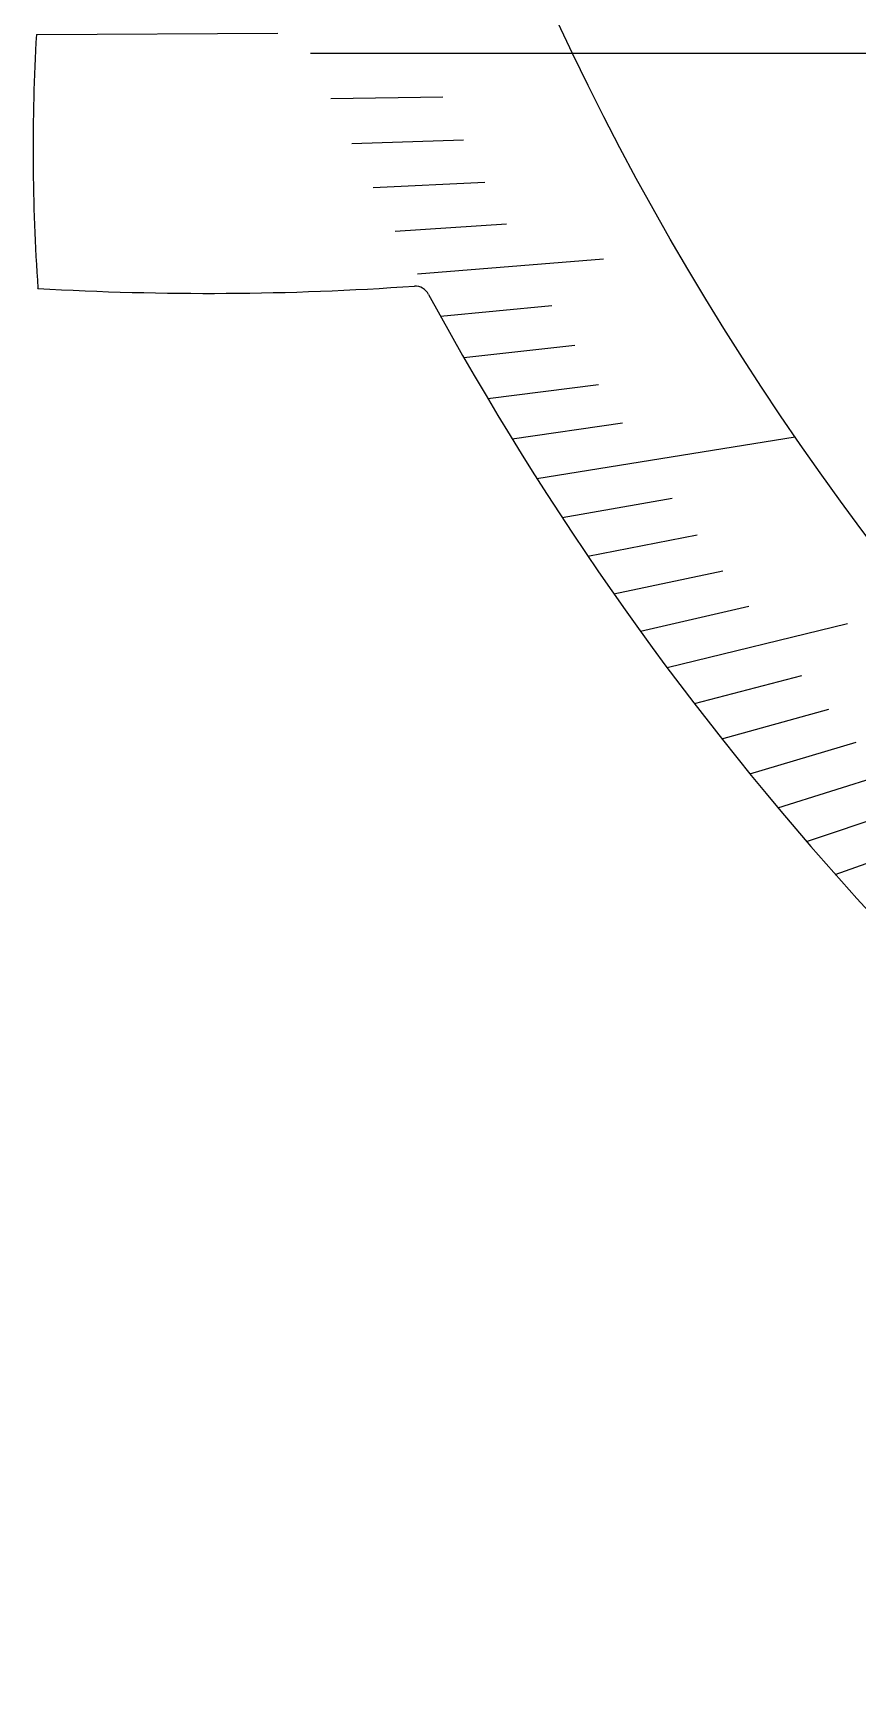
# Model space of a CAD drawing. Header units: millimetres. Extents: x -49 to 68, y -60 to 68.
# Drawn here: x -49.12 to -36.2, y -25.57 to 0.32 of the extents above; entities that cross this region are included whole.
import ezdxf

# ---------------------------------------------------------------- set-up
doc = ezdxf.new("R2010")
doc.units = ezdxf.units.MM
for name, color, linetype in [('CUT_OUTER', 1, 'Continuous'), ('ENGRAVE', 7, 'Continuous'), ('ENGRAVE_FINE', 8, 'Continuous')]:
    doc.layers.add(name, color=color, linetype=linetype)

msp = doc.modelspace()

# ---------------------------------------------------------------- linework, layer by layer
at = {"layer": 'CUT_OUTER'}
for points in [[(-49.0694, 0.2916), (-49.0644, 0.2921), (-49.0602, 0.2922), (-45.2862, 0.3162)], [(-49.0441, -3.6839), (-49.0446, -3.679)]]:
    msp.add_lwpolyline(points, dxfattribs=at)
for centre, radius, start, end in [((-18.1294, -1.5008), 30.9918, 176.68456, 184.03027), ((-46.3839, 42.2752), 46.0361, 266.68735, 274.03002), ((-43.1469, -3.897), 0.25, 28.65335, 90.36442), ((-0.0039, 19.5425), 48.8492, 208.51442, 235.79016)]:
    msp.add_arc(centre, radius, start, end, dxfattribs=at)
at = {"layer": 'ENGRAVE'}
for points in [[(-44.7739, 0), (-34.8561, 0)], [(-41.2293, -6.6627), (-37.1851, -6.0091)], [(-37.0095, -12.3453), (-33.1532, -11.0589)]]:
    msp.add_lwpolyline(points, dxfattribs=at)
msp.add_circle((0, 19.5457), 45.1196, dxfattribs=at)
at = {"layer": 'ENGRAVE_FINE'}
for points in [[(-44.4567, -0.7112), (-42.7049, -0.6832)], [(-44.1305, -1.4124), (-42.3794, -1.3563)], [(-43.7955, -2.1035), (-42.0459, -2.0195)], [(-43.4522, -2.7847), (-41.7044, -2.6727)], [(-43.1006, -3.4559), (-40.185, -3.2221)], [(-42.7412, -4.1171), (-40.9988, -3.9492)], [(-42.3741, -4.7683), (-40.6352, -4.5727)], [(-41.9996, -5.4097), (-40.2647, -5.1862)], [(-41.6179, -6.0411), (-39.8876, -5.7899)], [(-40.834, -7.2744), (-39.1143, -6.968)], [(-40.4323, -7.8764), (-38.7187, -7.5425)], [(-40.0242, -8.4686), (-38.3173, -8.1074)], [(-39.6101, -9.0511), (-37.9104, -8.6627)], [(-39.1902, -9.6239), (-36.3641, -8.9299)], [(-38.7646, -10.1872), (-37.0808, -9.7447)], [(-38.3335, -10.7409), (-36.6585, -10.2715)], [(-37.8972, -11.2851), (-36.2314, -10.7891)], [(-37.4558, -11.8199), (-35.7997, -11.2973)], [(-36.5584, -12.8614), (-34.9234, -12.2862)]]:
    msp.add_lwpolyline(points, dxfattribs=at)

doc.saveas('drawing.dxf')
